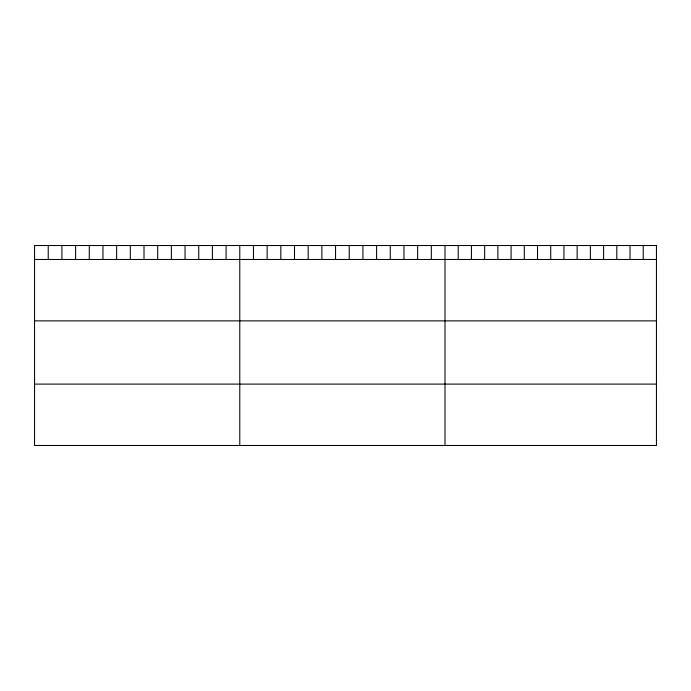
<?xml version="1.0" encoding="UTF-8"?>
<svg xmlns="http://www.w3.org/2000/svg" width="691" height="691" viewBox="0 0 691 691"><rect width="100%" height="100%" fill="white"/><g stroke="black" fill="none" stroke-linecap="round" stroke-linejoin="round"><path stroke-width="1.04" d="M34.55 259.479L656.45 259.479M34.55 320.866L656.45 320.866M34.55 384.11L656.45 384.11M643.235 245.512L643.235 259.479M630.019 245.512L630.019 259.479M616.804 245.512L616.804 259.479M603.588 245.512L603.588 259.479M590.373 245.512L590.373 259.479M577.158 245.512L577.158 259.479M563.942 245.512L563.942 259.479M550.727 245.512L550.727 259.479M537.512 245.512L537.512 259.479M524.296 245.512L524.296 259.479M511.081 245.512L511.081 259.479M497.865 245.512L497.865 259.479M484.65 245.512L484.65 259.479M471.435 245.512L471.435 259.479M458.219 245.512L458.219 259.479M445.004 245.512L445.004 445.488M431.322 245.512L431.322 259.479M417.64 245.512L417.64 259.479M403.959 245.512L403.959 259.479M390.277 245.512L390.277 259.479M376.595 245.512L376.595 259.479M362.913 245.512L362.913 259.479M349.231 245.512L349.231 259.479M335.55 245.512L335.55 259.479M321.868 245.512L321.868 259.479M308.186 245.512L308.186 259.479M294.504 245.512L294.504 259.479M280.822 245.512L280.822 259.479M267.141 245.512L267.141 259.479M253.459 245.512L253.459 259.479M239.777 245.512L239.777 445.488M226.095 245.512L226.095 259.479M212.413 245.512L212.413 259.479M198.732 245.512L198.732 259.479M185.05 245.512L185.05 259.479M171.368 245.512L171.368 259.479M157.686 245.512L157.686 259.479M144.004 245.512L144.004 259.479M130.323 245.512L130.323 259.479M116.641 245.512L116.641 259.479M102.959 245.512L102.959 259.479M89.277 245.512L89.277 259.479M75.595 245.512L75.595 259.479M61.914 245.512L61.914 259.479M48.232 245.512L48.232 259.479M656.45 245.512L34.55 245.512L34.55 445.488L656.45 445.488L656.45 245.512"/></g></svg>
